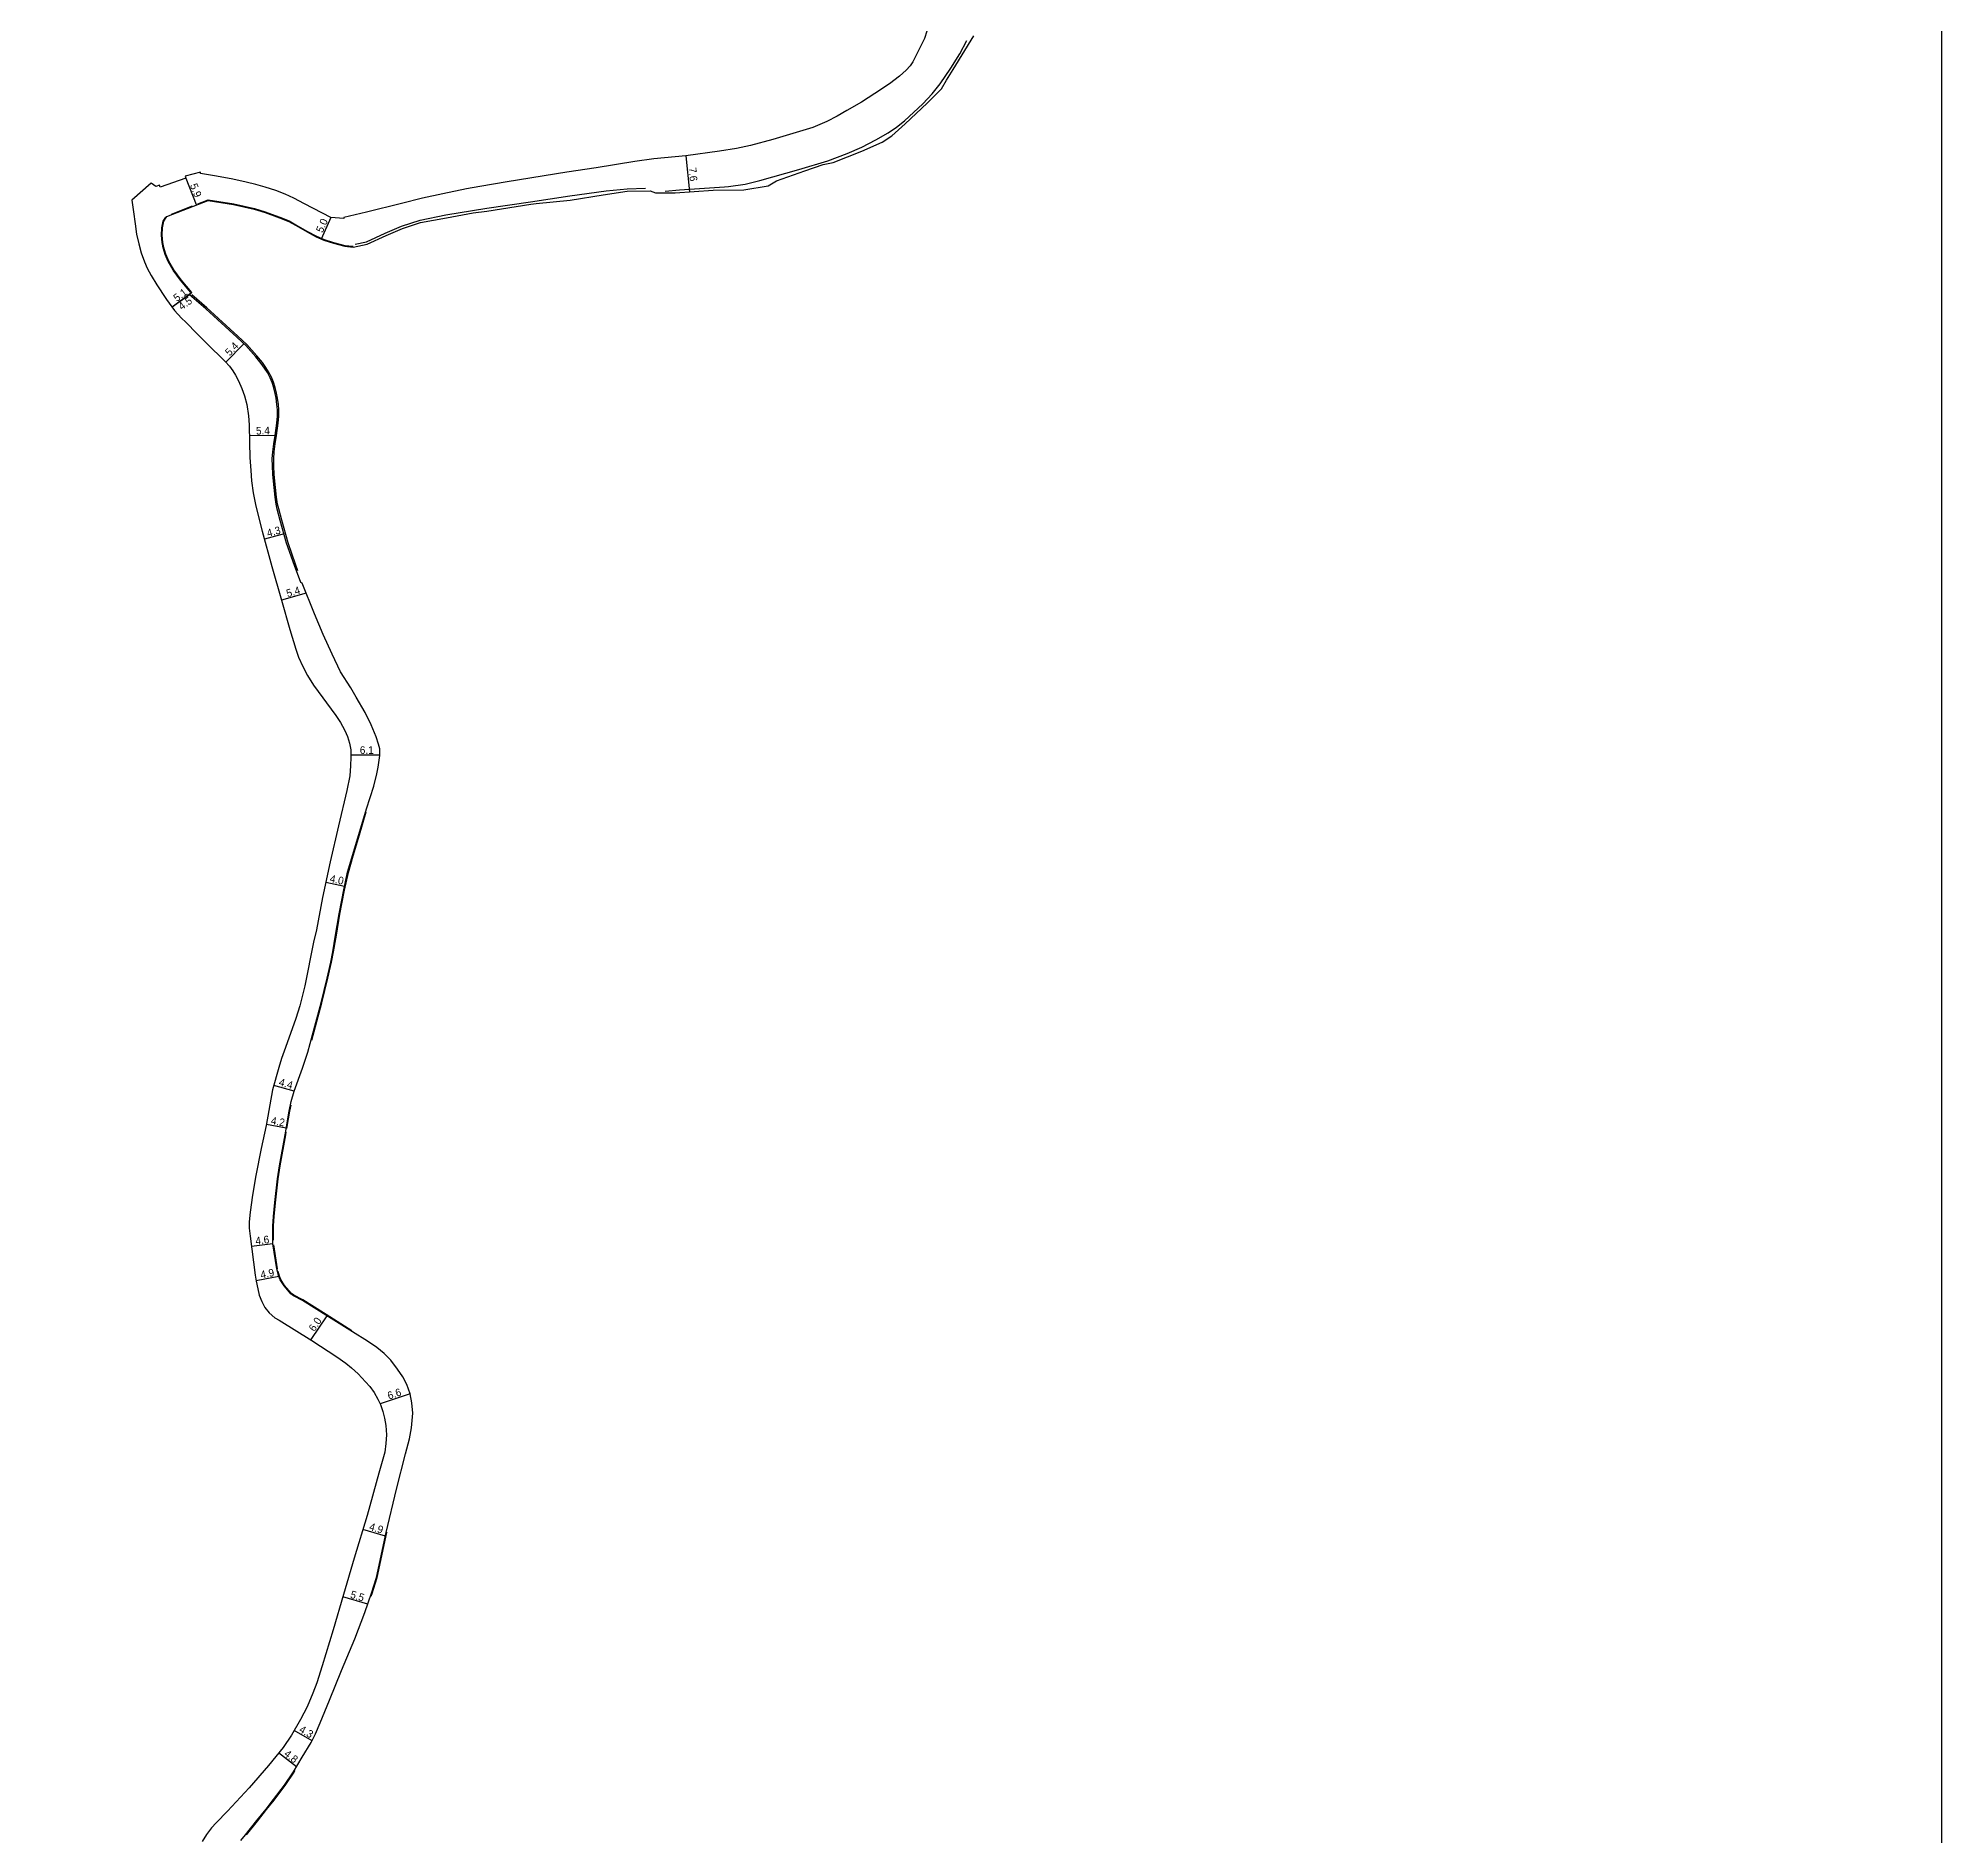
# Model space of a CAD drawing. Header units: metres. Extents: x -25600 to -24000, y -96000 to -93600.
# Drawn here: x -24400 to -24000, y -94652.3 to -94274.5 of the extents above; entities that cross this region are included whole.
import ezdxf

# ---------------------------------------------------------------- set-up
doc = ezdxf.new("R2010")
doc.units = ezdxf.units.M
doc.header["$LTSCALE"] = 2.5
for name, color, linetype in [('図郭', 7, 'Continuous'), ('幅員', 7, 'Continuous'), ('歩道・分離帯・安全施設', 7, 'Continuous'), ('道路', 7, 'Continuous')]:
    doc.layers.add(name, color=color, linetype=linetype)
doc.styles.get("Standard").update_dxf_attribs({"font": ''})
doc.styles.get('Standard').set_extended_font_data('@MS PGothic')

msp = doc.modelspace()

# ---------------------------------------------------------------- linework, layer by layer
at = {"layer": '図郭'}
msp.add_lwpolyline([(-24800, -94800), (-24000, -94800), (-24000, -94200), (-24800, -94200)], close=True, dxfattribs=at)
at = {"layer": '幅員', "flags": 128}
for points in [[(-24263.08, -94306.81), (-24263.82, -94299.21)], [(-24368.96, -94303.91), (-24366.82, -94309.45)], [(-24338.46, -94312.16), (-24340.49, -94316.72)], [(-24367.73, -94327.97), (-24371.84, -94331.03)], [(-24368.21, -94328.4), (-24371.84, -94331.03)], [(-24356.79, -94338.7), (-24360.52, -94342.58)], [(-24350.19, -94357.97), (-24355.6, -94358.09)], [(-24348.33, -94378.67), (-24352.45, -94379.81)], [(-24343.66, -94391.14), (-24348.85, -94392.63)], [(-24328.23, -94425.17), (-24334.32, -94425.17)], [(-24335.61, -94452.77), (-24339.54, -94451.93)], [(-24346.18, -94495.77), (-24350.46, -94494.59)], [(-24347.88, -94503.56), (-24352.01, -94502.83)], [(-24350.66, -94527.88), (-24355.17, -94528.47)], [(-24349.42, -94534.72), (-24354.18, -94535.68)], [(-24339.34, -94542.99), (-24342.69, -94548.02)], [(-24321.85, -94559.39), (-24328.13, -94561.54)], [(-24327.04, -94589.32), (-24331.74, -94587.9)], [(-24330.75, -94603.65), (-24335.99, -94602.08)], [(-24342.43, -94632.34), (-24346.18, -94630.17)], [(-24345.73, -94637.82), (-24349.46, -94634.87)]]:
    msp.add_lwpolyline(points, dxfattribs=at)
at = {"layer": '歩道・分離帯・安全施設'}
for points in [[(-24268.27, -94306.65), (-24265.24, -94306.34), (-24255.76, -94305.77), (-24254.95, -94305.7), (-24251.47, -94305.14), (-24248.33, -94304.42), (-24240.19, -94302.1), (-24234.07, -94300.24), (-24229.98, -94298.76), (-24226.96, -94297.43), (-24224, -94295.88), (-24221.39, -94294.41), (-24219.67, -94293.19), (-24217.98, -94291.89), (-24214.08, -94288.28), (-24212.16, -94286.21), (-24210.45, -94284.11), (-24208.21, -94280.83), (-24206.34, -94277.77), (-24204.88, -94274.97)], [(-24333.36, -94317.77), (-24331.03, -94317.31), (-24327.05, -94315.5), (-24323.63, -94314), (-24319.75, -94312.71), (-24314.33, -94311.61), (-24308.7, -94310.69), (-24305.71, -94310.2), (-24296.55, -94308.86), (-24288.28, -94307.62), (-24280.65, -94306.56), (-24276.24, -94306.13), (-24272.38, -94306)], [(-24371.99, -94311.45), (-24367.59, -94309.75)], [(-24366.47, -94309.31), (-24364.24, -94308.45), (-24358.9, -94309.34), (-24354.54, -94310.32), (-24352.28, -94311.01), (-24349.24, -94312.08), (-24347.28, -94312.9), (-24345.84, -94313.69), (-24343.4, -94315.09), (-24341.51, -94316.1), (-24339.9, -94316.81), (-24337.91, -94317.46), (-24335.52, -94318.06), (-24333.79, -94318.23)], [(-24367.99, -94327.89), (-24370.07, -94325.34), (-24371.63, -94323.28), (-24372.68, -94321.42), (-24373.29, -94319.94), (-24373.74, -94318.56), (-24373.95, -94317.43), (-24374.06, -94315.9), (-24373.99, -94314.36), (-24373.73, -94312.92), (-24373.19, -94312.08)], [(-24345.39, -94386.47), (-24345.86, -94385.24), (-24347.49, -94380.57), (-24348.82, -94375.81), (-24349.45, -94373.39), (-24349.68, -94372.4), (-24349.9, -94370.95), (-24350.12, -94368.93), (-24350.38, -94366.17), (-24350.45, -94364.36), (-24350.5, -94362.88), (-24350.41, -94361.46), (-24350.17, -94359.77), (-24349.89, -94358.01), (-24349.53, -94355.43), (-24349.41, -94353.96), (-24349.43, -94352.6), (-24349.51, -94351.49), (-24349.67, -94350.13), (-24349.88, -94349.13), (-24350.19, -94347.9), (-24350.55, -94346.78), (-24350.97, -94345.72), (-24351.57, -94344.63), (-24352.17, -94343.71), (-24352.88, -94342.66), (-24354.04, -94341.27), (-24355.1, -94340.05), (-24356.13, -94338.9), (-24357.06, -94338.04), (-24358.04, -94337.13), (-24364.52, -94331.18), (-24367.71, -94328.43)], [(-24342.48, -94485.07), (-24341.68, -94482.19), (-24340.39, -94477.27), (-24339.14, -94472.06), (-24338.38, -94468.7), (-24337.95, -94466.54), (-24337.33, -94463.03), (-24336.58, -94458.57), (-24335.62, -94453.53), (-24334.81, -94449.81), (-24333.81, -94446.32), (-24332.46, -94441.91), (-24331.06, -94437.08)], [(-24347.74, -94503.65), (-24347.13, -94500), (-24346.85, -94498.73)], [(-24350.52, -94527.12), (-24350.54, -94524.13), (-24350.4, -94522.15), (-24350.12, -94519.24), (-24349.58, -94514.23), (-24349.16, -94511.51), (-24347.96, -94504.98), (-24347.87, -94504.45)], [(-24349.68, -94533.11), (-24350.48, -94528.08)], [(-24334.05, -94546.14), (-24339.45, -94542.74), (-24344.4, -94539.64), (-24346.25, -94538.69), (-24346.78, -94538.29), (-24348.2, -94536.63), (-24348.98, -94535.41), (-24349.28, -94534.67), (-24349.53, -94533.68)], [(-24330, -94601.96), (-24329.78, -94601.35), (-24328.75, -94598.01), (-24326.72, -94588.56), (-24326.69, -94588.42)], [(-24356.23, -94652.07), (-24353.92, -94649.21), (-24351.98, -94646.79), (-24350.39, -94644.78), (-24348.12, -94641.73), (-24346.23, -94638.93), (-24346.03, -94638.6)]]:
    msp.add_lwpolyline(points, dxfattribs=at)
at = {"layer": '道路'}
for points in [[(-24213.27, -94273.03), (-24213.78, -94274.58), (-24215.31, -94277.62), (-24216.21, -94279.47), (-24216.77, -94280.29), (-24217.59, -94281.24), (-24218.98, -94282.45), (-24221.09, -94284.11), (-24224.17, -94286.14), (-24227.03, -94287.94), (-24230.06, -94289.72), (-24232.09, -94290.87), (-24234.27, -94292.03), (-24237.21, -94293.24), (-24245.63, -94295.78), (-24250.32, -94297.02), (-24253.24, -94297.65), (-24256.86, -94298.24), (-24263.89, -94299.22), (-24270.62, -94299.86), (-24274.64, -94300.44), (-24282.72, -94301.74), (-24288.92, -94302.64), (-24301.44, -94304.69), (-24307.22, -94305.68), (-24309.96, -94306.19), (-24314.95, -94307.18), (-24319.2, -94308.15), (-24323.61, -94309.25), (-24331.01, -94311.08), (-24335.77, -94312.21), (-24335.79, -94312.39), (-24338.46, -94312.16), (-24344.05, -94309.33), (-24346.26, -94308.15), (-24348.08, -94307.3), (-24350.08, -94306.52), (-24352.29, -94305.81), (-24354.23, -94305.23), (-24356.25, -94304.74), (-24359.05, -94304.12), (-24362.5, -94303.47), (-24365.86, -94302.94), (-24365.85, -94302.63), (-24369.12, -94303.47), (-24368.96, -94303.91), (-24374.32, -94305.83), (-24374.48, -94305.39), (-24375.29, -94305.69), (-24376.22, -94304.99), (-24380.27, -94308.56), (-24379.93, -94311.01), (-24379.58, -94313.54), (-24379.29, -94315.67), (-24378.86, -94317.74), (-24378.31, -94319.63), (-24377.65, -94321.51), (-24377.06, -94322.8), (-24376.25, -94324.37), (-24375.06, -94326.3), (-24373.18, -94329.18), (-24373.01, -94329.41), (-24371.34, -94331.72), (-24369.88, -94333.37), (-24368.97, -94334.19), (-24366.56, -94336.63), (-24363.9, -94339.26), (-24361.42, -94341.71), (-24360.69, -94342.42), (-24359.78, -94343.43), (-24359.08, -94344.44), (-24358.51, -94345.34), (-24357.87, -94346.5), (-24357.19, -94348.11), (-24356.62, -94349.64), (-24356.14, -94351.51), (-24355.77, -94353.89), (-24355.65, -94355.77), (-24355.56, -94359.48), (-24355.5, -94362.65), (-24355.33, -94365.32), (-24355.19, -94367.54), (-24354.81, -94370.08), (-24354.25, -94372.84), (-24352.93, -94378.08), (-24350.86, -94385.55), (-24348.85, -94392.61), (-24347.09, -94398.8), (-24345.88, -94402.88), (-24345.27, -94404.57), (-24344.37, -94406.56), (-24343.4, -94408.42), (-24342.11, -94410.47), (-24337.47, -94416.83), (-24336.48, -94418.33), (-24336.04, -94419.07), (-24335.57, -94419.99), (-24334.98, -94421.26), (-24334.57, -94422.66), (-24334.32, -94424.08), (-24334.32, -94425.62), (-24334.36, -94427.45), (-24334.53, -94429.56), (-24335.15, -94432.58), (-24336.87, -94440.04), (-24338.63, -94447.61), (-24340.22, -94455.12), (-24341.52, -94461.86), (-24342.11, -94464.47), (-24343.95, -94473.68), (-24345.03, -94477.87), (-24345.87, -94480.53), (-24348.01, -94486.59), (-24348.83, -94488.9), (-24349.43, -94490.84), (-24350.72, -94495.52), (-24352.05, -94503.04), (-24353.1, -94507.88), (-24354.26, -94513.49), (-24354.94, -94517.69), (-24355.41, -94521.24), (-24355.62, -94523.28), (-24355.65, -94524.56), (-24355.46, -94526.3), (-24354.38, -94534.5), (-24354.18, -94535.7), (-24353.85, -94537.32), (-24353.52, -94538.7), (-24352.98, -94540.04), (-24352.34, -94541.27), (-24351.45, -94542.37), (-24350.28, -94543.45), (-24349.32, -94543.96), (-24342.45, -94548.18), (-24337.22, -94551.66), (-24335.31, -94552.96), (-24334.12, -94553.92), (-24332.72, -94555.22), (-24331.18, -94556.88), (-24330.29, -94557.88), (-24329.38, -94559.16), (-24328.64, -94560.56), (-24328.08, -94561.68), (-24327.6, -94563.09), (-24327.2, -94564.56), (-24326.95, -94566.06), (-24326.79, -94568.01), (-24326.92, -94569.88), (-24327.16, -94571.68), (-24328.44, -94576.09), (-24330.85, -94584.96), (-24333.57, -94593.97), (-24335.84, -94601.57), (-24338.01, -94609.02), (-24340.29, -94616.6), (-24341.43, -94620.16), (-24342.27, -94622.34), (-24343.46, -94625.17), (-24344.83, -94627.83), (-24346.73, -94631.12), (-24348.54, -94633.71), (-24351.57, -94637.54), (-24355.63, -94642.21), (-24360.23, -94647.15), (-24362.58, -94649.59), (-24363.57, -94650.66), (-24364.59, -94652.01), (-24365.54, -94653.52)], [(-24357.38, -94653.27), (-24356.44, -94652.1), (-24354.03, -94649.11), (-24352.1, -94646.69), (-24350.51, -94644.69), (-24348.24, -94641.64), (-24346.36, -94638.85), (-24344.49, -94635.75), (-24342.61, -94632.71), (-24341.69, -94630.84), (-24340.71, -94628.55), (-24338.75, -94623.76), (-24336.23, -94617.55), (-24333.46, -94610.9), (-24331.35, -94605.34), (-24329.93, -94601.3), (-24328.9, -94597.98), (-24326.87, -94588.53), (-24324.69, -94579.46), (-24322.78, -94572.01), (-24321.96, -94568.87), (-24321.65, -94567.36), (-24321.53, -94566.53), (-24321.27, -94563.48), (-24321.47, -94561.29), (-24321.85, -94559.39), (-24322.53, -94557.46), (-24323.33, -94555.86), (-24324.46, -94554.23), (-24325.9, -94552.36), (-24327.29, -94550.95), (-24328.82, -94549.69), (-24330.76, -94548.32), (-24333.93, -94546.39), (-24339.53, -94542.87), (-24344.47, -94539.77), (-24346.33, -94538.82), (-24346.88, -94538.4), (-24348.32, -94536.72), (-24349.11, -94535.48), (-24349.42, -94534.72), (-24349.83, -94533.14), (-24350.66, -94527.88), (-24350.69, -94524.13), (-24350.55, -94522.13), (-24350.27, -94519.23), (-24349.73, -94514.21), (-24349.31, -94511.49), (-24348.11, -94504.96), (-24347.27, -94499.97), (-24346.84, -94497.95), (-24346.18, -94495.77), (-24344.44, -94490.99), (-24343.34, -94487.57), (-24341.82, -94482.15), (-24340.53, -94477.24), (-24339.29, -94472.03), (-24338.52, -94468.67), (-24338.1, -94466.52), (-24337.48, -94463.01), (-24336.73, -94458.54), (-24335.77, -94453.5), (-24334.96, -94449.77), (-24333.96, -94446.28), (-24332.6, -94441.87), (-24331.03, -94436.43), (-24329.43, -94431.69), (-24328.8, -94429.1), (-24328.52, -94427.69), (-24328.23, -94425.27), (-24328.23, -94423.88), (-24328.45, -94422.84), (-24328.94, -94421.36), (-24330.03, -94418.81), (-24331.29, -94416.24), (-24333.14, -94412.99), (-24334.31, -94411.02), (-24336.45, -94407.7), (-24338.24, -94403.96), (-24340.13, -94399.83), (-24341.94, -94395.46), (-24344.51, -94389), (-24344.78, -94388.89), (-24346.14, -94385.34), (-24347.78, -94380.66), (-24349.11, -94375.89), (-24349.74, -94373.46), (-24349.98, -94372.46), (-24350.2, -94370.99), (-24350.42, -94368.96), (-24350.68, -94366.19), (-24350.75, -94364.37), (-24350.8, -94362.88), (-24350.71, -94361.42), (-24350.46, -94359.73), (-24350.19, -94357.97), (-24349.83, -94355.39), (-24349.71, -94353.95), (-24349.73, -94352.61), (-24349.81, -94351.51), (-24349.97, -94350.18), (-24350.17, -94349.19), (-24350.48, -94347.98), (-24350.83, -94346.88), (-24351.25, -94345.85), (-24351.83, -94344.79), (-24352.42, -94343.87), (-24353.12, -94342.84), (-24354.27, -94341.46), (-24355.32, -94340.25), (-24356.35, -94339.11), (-24357.26, -94338.26), (-24358.25, -94337.35), (-24364.72, -94331.4), (-24368.21, -94328.4), (-24367.73, -94327.97), (-24369.95, -94325.25), (-24371.5, -94323.19), (-24372.54, -94321.35), (-24373.15, -94319.89), (-24373.6, -94318.52), (-24373.8, -94317.41), (-24373.91, -94315.9), (-24373.84, -94314.37), (-24373.59, -94312.98), (-24372.95, -94311.97), (-24364.23, -94308.61), (-24358.93, -94309.48), (-24354.58, -94310.46), (-24352.32, -94311.16), (-24349.29, -94312.22), (-24347.35, -94313.03), (-24345.92, -94313.82), (-24343.47, -94315.22), (-24341.58, -94316.23), (-24339.95, -94316.95), (-24337.96, -94317.6), (-24335.55, -94318.21), (-24333.78, -94318.39), (-24330.87, -94317.81), (-24326.84, -94315.98), (-24323.45, -94314.48), (-24319.62, -94313.22), (-24314.22, -94312.23), (-24308.62, -94311.2), (-24305.72, -94310.82), (-24296.47, -94309.37), (-24295.37, -94309.22), (-24288.21, -94308.51), (-24281.27, -94307.41), (-24276.2, -94306.65), (-24271.43, -94306.58), (-24270.29, -94306.98), (-24269.02, -94307.02), (-24266.18, -94307.03), (-24258.19, -94306.46), (-24251.7, -94306.35), (-24246.61, -94305.51), (-24244.89, -94304.47), (-24238.9, -94302.38), (-24235.08, -94301.01), (-24232.97, -94300.64), (-24226.96, -94298.22), (-24222.66, -94296.34), (-24220.61, -94294.99), (-24217.81, -94292.47), (-24213.17, -94288.15), (-24210.18, -94285.13), (-24209.13, -94283.35), (-24207.77, -94281.1), (-24203.39, -94273.97)]]:
    msp.add_lwpolyline(points, dxfattribs=at)

# ---------------------------------------------------------------- texts
at = {"layer": '幅員'}
for s, rotation, p in [('7.6', 275.4951, (-24263.32, -94301.73)), ('5.9', 291.1157, (-24368.12, -94305.4)), ('5.0', 65.9968, (-24340.23, -94315.52)), ('5.1', 36.6266, (-24370.83, -94329.97)), ('4.5', 35.9487, (-24369.8, -94331.74)), ('5.4', 46.1409, (-24359.74, -94341.41)), ('5.4', 1.3182, (-24354.2, -94357.81)), ('4.3', 15.499, (-24351.71, -94379.35)), ('5.4', 15.944, (-24347.58, -94392)), ('4.0', 348.0456, (-24338.82, -94451.83)), ('4.4', 344.6447, (-24349.53, -94494.59)), ('4.2', 349.9247, (-24351.18, -94502.72)), ('4.6', 7.497, (-24354.24, -94528.09)), ('4.9', 11.4301, (-24353.12, -94535.21)), ('6.0', 56.3328, (-24341.94, -94546.45)), ('6.6', 18.8629, (-24326.27, -94560.64)), ('4.9', 343.2533, (-24330.56, -94587.99)), ('5.5', 343.3529, (-24334.53, -94602.26)), ('4.3', 329.9649, (-24345.3, -94630.39)), ('4.8', 321.7061, (-24348.47, -94635.34))]:
    msp.add_text(s, height=1.6, rotation=rotation, dxfattribs=at).set_placement(p)
msp.add_text('6.1', height=1.6, dxfattribs=at).set_placement((-24332.4, -94424.92))

doc.saveas('drawing.dxf')
